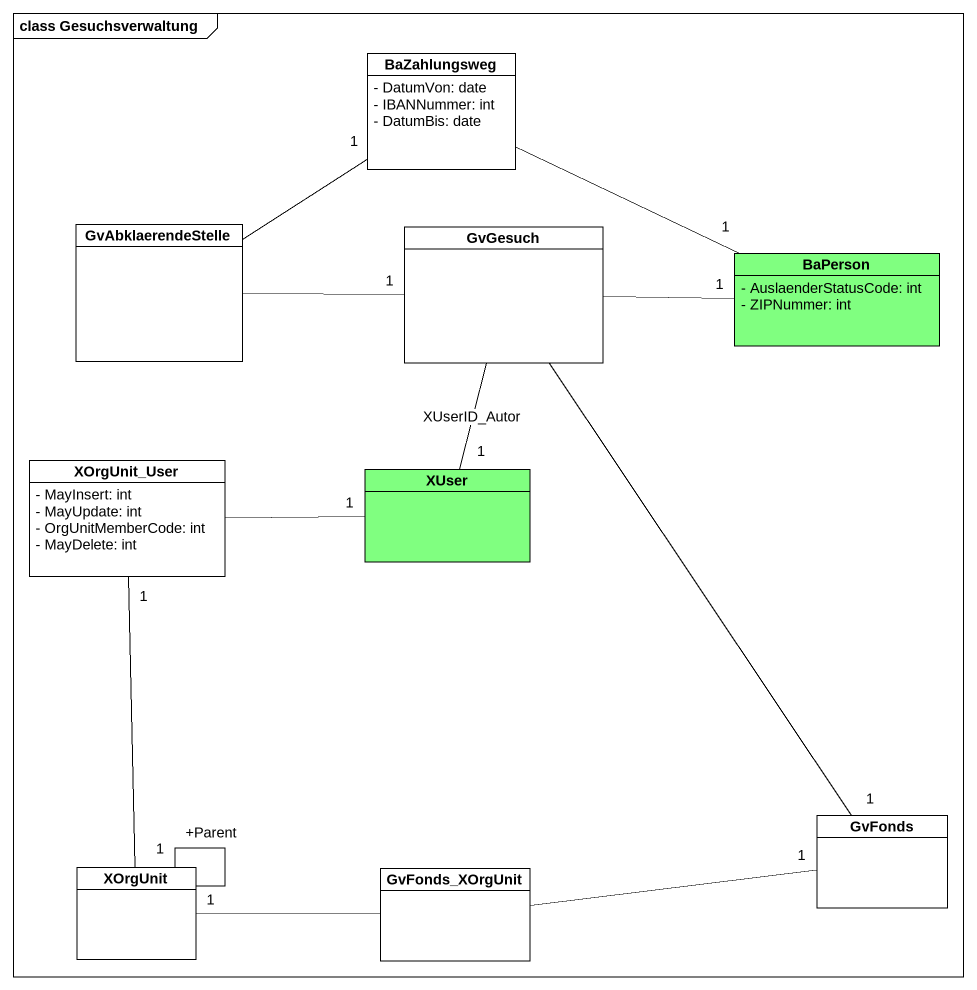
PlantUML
@startuml
mainframe class Gesuchsverwaltung
hide circle
hide empty members
skinparam classAttributeIconSize 0
class BaZahlungsweg {
  - DatumVon: date
  - IBANNummer: int
  - DatumBis: date
}
class GvAbklaerendeStelle
class GvGesuch
class BaPerson #80FF80 {
  - AuslaenderStatusCode: int
  - ZIPNummer: int
}
class XOrgUnit_User {
  - MayInsert: int
  - MayUpdate: int
  - OrgUnitMemberCode: int
  - MayDelete: int
}
class XUser #80FF80
class GvFonds
class XOrgUnit
class GvFonds_XOrgUnit
BaZahlungsweg -right- "1" BaPerson
GvAbklaerendeStelle -up- "1" BaZahlungsweg
GvAbklaerendeStelle -right- "1" GvGesuch
GvGesuch -right- "1" BaPerson
GvGesuch -- "1" XUser : XUserID_Autor
GvGesuch -- "1" GvFonds
XOrgUnit_User -right- "1" XUser
XOrgUnit -up- "1" XOrgUnit_User
XOrgUnit -- "+Parent\n1" XOrgUnit
GvFonds_XOrgUnit -right- "1" GvFonds
GvFonds_XOrgUnit -left- "1" XOrgUnit
@enduml
